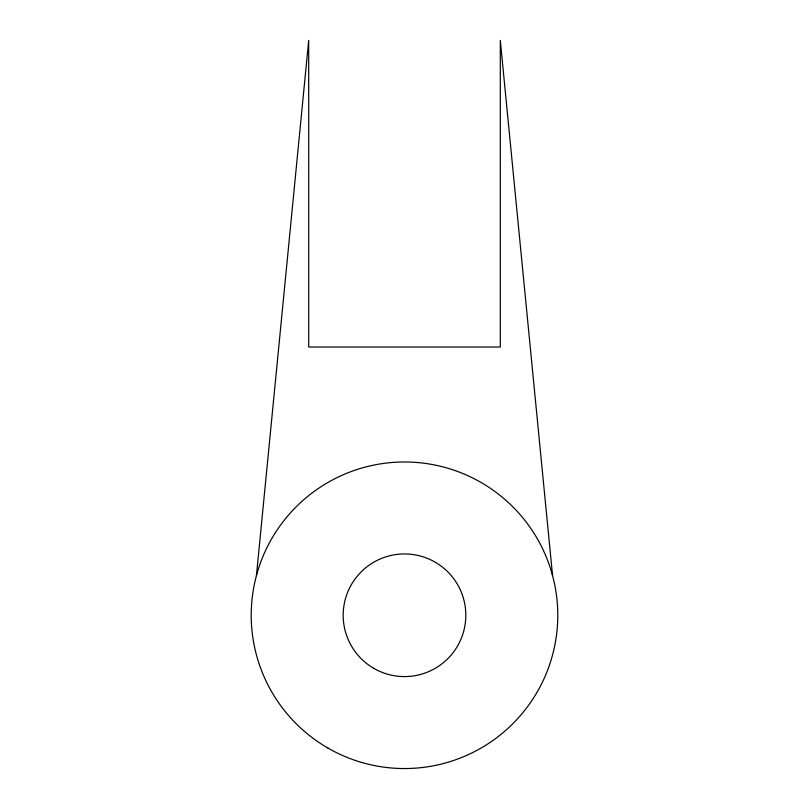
<?xml version="1.0" encoding="UTF-8"?>
<svg xmlns="http://www.w3.org/2000/svg" width="809" height="809" viewBox="0 0 809 809"><rect width="100%" height="100%" fill="white"/><g stroke="black" fill="none" stroke-linecap="round" stroke-linejoin="round"><path stroke-width="1.21" d="M256.443 575.593L308.694 40.45L308.694 347.021L500.306 347.021L500.306 40.45L552.557 575.593M327.857 748.012A153.285 153.285 0 0 0 557.785 615.265A153.285 153.285 0 0 0 327.857 482.518A153.285 153.285 0 0 0 327.857 748.012M373.839 668.365A61.312 61.312 0 0 0 465.812 615.265A61.312 61.312 0 0 0 373.839 562.164A61.312 61.312 0 0 0 373.839 668.365"/></g></svg>
